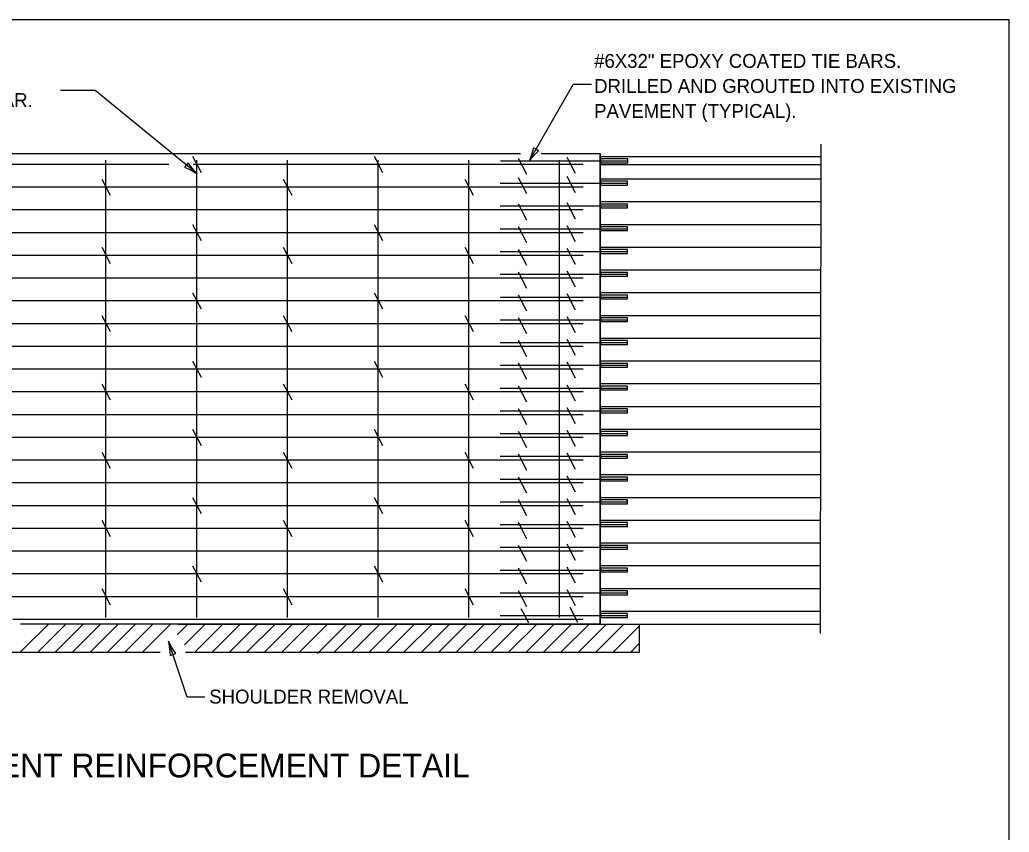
# Model space of a CAD drawing. Extents: x 2261917 to 2263177, y -3123772 to -3123372.
# Drawn here: x 2262347.4 to 2262546.7, y -3123535.5 to -3123371.8 of the extents above; entities that cross this region are included whole.
import ezdxf

# ---------------------------------------------------------------- set-up
doc = ezdxf.new("R2010")
doc.units = 0
for name, color, linetype in [('Default', 7, 'Continuous'), ('RD_Pr_Roadway_Items', 7, 'Continuous'), ('RD_Pr_Roadway_Notes', 7, 'Continuous')]:
    doc.layers.add(name, color=color, linetype=linetype)

msp = doc.modelspace()

# ---------------------------------------------------------------- linework, layer by layer
at = {"layer": 'Default'}
msp.add_lwpolyline([(2261916.73, -3123771.81), (2262546.73, -3123771.81), (2262546.73, -3123371.81), (2261916.73, -3123371.81)], close=True, dxfattribs=at)
at = {"layer": 'RD_Pr_Roadway_Items'}
for p, q in [((2262508.73, -3123495.42), (2262508.85, -3123396.89)), ((2262283.75, -3123398.75), (2262448.28, -3123398.75)), ((2262382.2, -3123399.31), (2262383.9, -3123402.55)), ((2262418.75, -3123399.31), (2262420.45, -3123402.55)), ((2262447.79, -3123399.69), (2262449.49, -3123402.94)), ((2262452.44, -3123398.75), (2262464.35, -3123398.75)), ((2262457.61, -3123399.48), (2262459.31, -3123402.72)), ((2262464.35, -3123493.55), (2262464.35, -3123398.75)), ((2262464.35, -3123493.55), (2262464.35, -3123398.75)), ((2262464.35, -3123399.34), (2262508.84, -3123399.34)), ((2262287, -3123400.88), (2262377.44, -3123400.88)), ((2262364.74, -3123492.21), (2262364.74, -3123400.09)), ((2262382.32, -3123400.88), (2262460.89, -3123400.88)), ((2262383.02, -3123492.21), (2262383.02, -3123400.09)), ((2262401.29, -3123492.21), (2262401.29, -3123400.09)), ((2262419.57, -3123492.21), (2262419.57, -3123400.09)), ((2262437.84, -3123492.21), (2262437.84, -3123400.09)), ((2262444.22, -3123400.23), (2262469.86, -3123400.23)), ((2262456.12, -3123492.21), (2262456.12, -3123400.09)), ((2262508.84, -3123401.06), (2262464.35, -3123401.06)), ((2262447.79, -3123403.55), (2262449.49, -3123406.8)), ((2262457.61, -3123403.34), (2262459.31, -3123406.58)), ((2262287, -3123405.46), (2262460.89, -3123405.46)), ((2262363.93, -3123403.89), (2262365.62, -3123407.13)), ((2262400.47, -3123403.89), (2262402.17, -3123407.13)), ((2262437.02, -3123403.89), (2262438.72, -3123407.13)), ((2262444.2, -3123404.74), (2262469.84, -3123404.74)), ((2262508.84, -3123403.92), (2262464.35, -3123403.92)), ((2262444.2, -3123409.32), (2262469.84, -3123409.32)), ((2262447.79, -3123408.86), (2262449.49, -3123412.1)), ((2262457.61, -3123408.65), (2262459.31, -3123411.89)), ((2262508.83, -3123408.51), (2262464.35, -3123408.51)), ((2262287, -3123410.05), (2262460.89, -3123410.05)), ((2262382.2, -3123413.06), (2262383.9, -3123416.3)), ((2262418.75, -3123413.06), (2262420.45, -3123416.3)), ((2262447.79, -3123413.44), (2262449.49, -3123416.69)), ((2262457.61, -3123413.23), (2262459.31, -3123416.47)), ((2262508.83, -3123413.09), (2262464.35, -3123413.09)), ((2262287, -3123414.63), (2262460.89, -3123414.63)), ((2262444.2, -3123413.9), (2262469.84, -3123413.9)), ((2262287, -3123419.21), (2262460.89, -3123419.21)), ((2262363.93, -3123417.64), (2262365.62, -3123420.88)), ((2262400.47, -3123417.64), (2262402.17, -3123420.88)), ((2262437.02, -3123417.64), (2262438.72, -3123420.88)), ((2262444.2, -3123418.49), (2262469.84, -3123418.49)), ((2262447.79, -3123418.03), (2262449.49, -3123421.27)), ((2262457.61, -3123417.81), (2262459.31, -3123421.06)), ((2262508.82, -3123417.67), (2262464.35, -3123417.67)), ((2262444.2, -3123423.07), (2262469.84, -3123423.07)), ((2262447.79, -3123422.61), (2262449.49, -3123425.85)), ((2262457.61, -3123422.4), (2262459.31, -3123425.64)), ((2262508.81, -3123422.26), (2262464.35, -3123422.26)), ((2262287, -3123423.8), (2262460.89, -3123423.8)), ((2262382.2, -3123426.81), (2262383.9, -3123430.05)), ((2262418.75, -3123426.81), (2262420.45, -3123430.05)), ((2262447.79, -3123427.2), (2262449.49, -3123430.44)), ((2262457.61, -3123426.98), (2262459.31, -3123430.22)), ((2262508.81, -3123426.84), (2262464.35, -3123426.84)), ((2262287, -3123428.38), (2262460.89, -3123428.38)), ((2262444.2, -3123427.66), (2262469.84, -3123427.66)), ((2262363.93, -3123431.39), (2262365.62, -3123434.63)), ((2262400.47, -3123431.39), (2262402.17, -3123434.63)), ((2262437.02, -3123431.39), (2262438.72, -3123434.63)), ((2262457.61, -3123431.56), (2262459.31, -3123434.81)), ((2262508.8, -3123431.42), (2262464.35, -3123431.42)), ((2262287, -3123432.96), (2262460.89, -3123432.96)), ((2262444.2, -3123432.24), (2262469.84, -3123432.24)), ((2262447.79, -3123431.78), (2262449.49, -3123435.02)), ((2262287, -3123437.55), (2262460.89, -3123437.55)), ((2262444.2, -3123436.82), (2262469.84, -3123436.82)), ((2262447.79, -3123436.36), (2262449.49, -3123439.61)), ((2262457.61, -3123436.15), (2262459.31, -3123439.39)), ((2262508.8, -3123436.01), (2262464.35, -3123436.01)), ((2262382.2, -3123440.56), (2262383.9, -3123443.8)), ((2262418.75, -3123440.56), (2262420.45, -3123443.8)), ((2262444.2, -3123441.41), (2262469.84, -3123441.41)), ((2262447.79, -3123440.95), (2262449.49, -3123444.19)), ((2262457.61, -3123440.73), (2262459.31, -3123443.97)), ((2262508.79, -3123440.59), (2262464.35, -3123440.59)), ((2262287, -3123442.13), (2262460.89, -3123442.13)), ((2262363.93, -3123445.14), (2262365.62, -3123448.38)), ((2262400.47, -3123445.14), (2262402.17, -3123448.38)), ((2262437.02, -3123445.14), (2262438.72, -3123448.38)), ((2262447.79, -3123445.53), (2262449.49, -3123448.77)), ((2262457.61, -3123445.32), (2262459.31, -3123448.56)), ((2262508.79, -3123445.17), (2262464.35, -3123445.17)), ((2262287, -3123446.71), (2262460.89, -3123446.71)), ((2262444.2, -3123445.99), (2262469.84, -3123445.99)), ((2262287, -3123451.3), (2262460.89, -3123451.3)), ((2262444.2, -3123450.57), (2262469.84, -3123450.57)), ((2262447.79, -3123450.11), (2262449.49, -3123453.36)), ((2262457.61, -3123449.9), (2262459.31, -3123453.14)), ((2262508.78, -3123449.76), (2262464.35, -3123449.76)), ((2262382.2, -3123454.31), (2262383.9, -3123457.55)), ((2262418.75, -3123454.31), (2262420.45, -3123457.55)), ((2262444.2, -3123455.16), (2262469.84, -3123455.16)), ((2262447.79, -3123454.7), (2262449.49, -3123457.94)), ((2262457.61, -3123454.48), (2262459.31, -3123457.73)), ((2262508.78, -3123454.34), (2262464.35, -3123454.34)), ((2262287, -3123455.88), (2262460.89, -3123455.88)), ((2262363.93, -3123458.89), (2262365.62, -3123462.14)), ((2262400.47, -3123458.89), (2262402.17, -3123462.14)), ((2262437.02, -3123458.89), (2262438.72, -3123462.14)), ((2262447.79, -3123459.28), (2262449.49, -3123462.52)), ((2262457.61, -3123459.07), (2262459.31, -3123462.31)), ((2262508.77, -3123458.92), (2262464.35, -3123458.92)), ((2262287, -3123460.47), (2262460.89, -3123460.47)), ((2262444.2, -3123459.74), (2262469.84, -3123459.74)), ((2262287, -3123465.05), (2262460.89, -3123465.05)), ((2262444.2, -3123464.33), (2262469.84, -3123464.33)), ((2262447.79, -3123463.87), (2262449.49, -3123467.11)), ((2262457.61, -3123463.65), (2262459.31, -3123466.89)), ((2262508.76, -3123463.51), (2262464.35, -3123463.51)), ((2262382.2, -3123468.06), (2262383.9, -3123471.3)), ((2262418.75, -3123468.06), (2262420.45, -3123471.3)), ((2262444.2, -3123468.91), (2262469.84, -3123468.91)), ((2262447.79, -3123468.45), (2262449.49, -3123471.69)), ((2262457.61, -3123468.23), (2262459.31, -3123471.48)), ((2262508.76, -3123468.09), (2262464.35, -3123468.09)), ((2262287, -3123469.63), (2262460.89, -3123469.63)), ((2262363.93, -3123472.64), (2262365.62, -3123475.89)), ((2262400.47, -3123472.64), (2262402.17, -3123475.89)), ((2262437.02, -3123472.64), (2262438.72, -3123475.89)), ((2262447.79, -3123473.03), (2262449.49, -3123476.28)), ((2262457.61, -3123472.82), (2262459.31, -3123476.06)), ((2262508.75, -3123472.67), (2262464.35, -3123472.67)), ((2262287, -3123474.22), (2262460.89, -3123474.22)), ((2262444.2, -3123473.49), (2262469.84, -3123473.49)), ((2262457.61, -3123477.4), (2262459.31, -3123480.64)), ((2262508.75, -3123477.26), (2262464.35, -3123477.26)), ((2262287, -3123478.8), (2262460.89, -3123478.8)), ((2262444.2, -3123478.08), (2262469.84, -3123478.08)), ((2262447.79, -3123477.62), (2262449.49, -3123480.86)), ((2262287, -3123483.38), (2262460.89, -3123483.38)), ((2262382.2, -3123481.81), (2262383.9, -3123485.05)), ((2262418.75, -3123481.81), (2262420.45, -3123485.05)), ((2262444.2, -3123482.66), (2262469.84, -3123482.66)), ((2262447.79, -3123482.2), (2262449.49, -3123485.44)), ((2262457.61, -3123481.98), (2262459.31, -3123485.23)), ((2262508.74, -3123481.84), (2262464.35, -3123481.84)), ((2262363.93, -3123486.4), (2262365.62, -3123489.64)), ((2262400.47, -3123486.4), (2262402.17, -3123489.64)), ((2262437.02, -3123486.4), (2262438.72, -3123489.64)), ((2262444.2, -3123487.24), (2262469.84, -3123487.24)), ((2262447.79, -3123486.78), (2262449.49, -3123490.03)), ((2262457.61, -3123486.57), (2262459.31, -3123489.81)), ((2262508.74, -3123486.42), (2262464.35, -3123486.42)), ((2262287, -3123487.97), (2262460.89, -3123487.97)), ((2262448.36, -3123490.38), (2262449.85, -3123493.23)), ((2262458.18, -3123490.16), (2262459.73, -3123493.13)), ((2262508.73, -3123491.01), (2262464.35, -3123491.01)), ((2262345.95, -3123492.55), (2262460.89, -3123492.55)), ((2262444.2, -3123491.83), (2262469.84, -3123491.83)), ((2262347.41, -3123499.27), (2262353.13, -3123493.55)), ((2262350.92, -3123499.27), (2262356.64, -3123493.55)), ((2262354.44, -3123499.27), (2262360.15, -3123493.55)), ((2262357.95, -3123499.27), (2262363.67, -3123493.55)), ((2262361.46, -3123499.27), (2262367.18, -3123493.55)), ((2262364.98, -3123499.27), (2262370.7, -3123493.55)), ((2262368.49, -3123499.27), (2262374.21, -3123493.55)), ((2262372.01, -3123499.27), (2262377.73, -3123493.55)), ((2262379.09, -3123495.7), (2262381.24, -3123493.55)), ((2262380.59, -3123497.72), (2262384.75, -3123493.55)), ((2262382.55, -3123499.27), (2262388.27, -3123493.55)), ((2262386.06, -3123499.27), (2262391.78, -3123493.55)), ((2262389.58, -3123499.27), (2262395.3, -3123493.55)), ((2262393.09, -3123499.27), (2262398.81, -3123493.55)), ((2262396.61, -3123499.27), (2262402.33, -3123493.55)), ((2262400.12, -3123499.27), (2262405.84, -3123493.55)), ((2262403.64, -3123499.27), (2262409.36, -3123493.55)), ((2262407.35, -3123499.47), (2262413.07, -3123493.75)), ((2262410.66, -3123499.27), (2262416.38, -3123493.55)), ((2262414.18, -3123499.27), (2262419.9, -3123493.55)), ((2262417.69, -3123499.27), (2262423.41, -3123493.55)), ((2262421.21, -3123499.27), (2262426.93, -3123493.55)), ((2262424.72, -3123499.27), (2262430.44, -3123493.55)), ((2262428.24, -3123499.27), (2262433.96, -3123493.55)), ((2262431.75, -3123499.27), (2262437.47, -3123493.55)), ((2262435.26, -3123499.27), (2262440.98, -3123493.55)), ((2262438.78, -3123499.27), (2262444.5, -3123493.55)), ((2262442.29, -3123499.27), (2262448.01, -3123493.55)), ((2262445.81, -3123499.27), (2262451.53, -3123493.55)), ((2262449.32, -3123499.27), (2262455.04, -3123493.55)), ((2262452.84, -3123499.27), (2262458.56, -3123493.55)), ((2262456.35, -3123499.27), (2262462.07, -3123493.55)), ((2262459.87, -3123499.27), (2262465.58, -3123493.55)), ((2262463.38, -3123499.27), (2262469.1, -3123493.55)), ((2262464.24, -3123493.55), (2262508.73, -3123493.55)), ((2262466.89, -3123499.27), (2262472.2, -3123493.96)), ((2262375.66, -3123499.27), (2262276.01, -3123499.27)), ((2262470.41, -3123499.27), (2262472.2, -3123497.48))]:
    msp.add_line(p, q, dxfattribs=at)
for points in [[(2262464.35, -3123398.75), (2262464.35, -3123493.55), (2262347.52, -3123493.55)], [(2262379.35, -3123493.55), (2262472.2, -3123493.55), (2262472.2, -3123499.27), (2262380.75, -3123499.27)]]:
    msp.add_lwpolyline(points, dxfattribs=at)
for points in [[(2262469.86, -3123399.85), (2262464.39, -3123399.85), (2262464.39, -3123400.62), (2262469.86, -3123400.62)], [(2262469.84, -3123404.35), (2262464.37, -3123404.35), (2262464.37, -3123405.12), (2262469.84, -3123405.12)], [(2262469.84, -3123408.94), (2262464.37, -3123408.94), (2262464.37, -3123409.7), (2262469.84, -3123409.7)], [(2262469.84, -3123413.52), (2262464.37, -3123413.52), (2262464.37, -3123414.29), (2262469.84, -3123414.29)], [(2262469.84, -3123418.1), (2262464.37, -3123418.1), (2262464.37, -3123418.87), (2262469.84, -3123418.87)], [(2262469.84, -3123422.69), (2262464.37, -3123422.69), (2262464.37, -3123423.46), (2262469.84, -3123423.46)], [(2262469.84, -3123427.27), (2262464.37, -3123427.27), (2262464.37, -3123428.04), (2262469.84, -3123428.04)], [(2262469.84, -3123431.86), (2262464.37, -3123431.86), (2262464.37, -3123432.62), (2262469.84, -3123432.62)], [(2262469.84, -3123436.44), (2262464.37, -3123436.44), (2262464.37, -3123437.21), (2262469.84, -3123437.21)], [(2262469.84, -3123441.02), (2262464.37, -3123441.02), (2262464.37, -3123441.79), (2262469.84, -3123441.79)], [(2262469.84, -3123445.61), (2262464.37, -3123445.61), (2262464.37, -3123446.37), (2262469.84, -3123446.37)], [(2262469.84, -3123450.19), (2262464.37, -3123450.19), (2262464.37, -3123450.96), (2262469.84, -3123450.96)], [(2262469.84, -3123454.77), (2262464.37, -3123454.77), (2262464.37, -3123455.54), (2262469.84, -3123455.54)], [(2262469.84, -3123459.36), (2262464.37, -3123459.36), (2262464.37, -3123460.13), (2262469.84, -3123460.13)], [(2262469.84, -3123463.94), (2262464.37, -3123463.94), (2262464.37, -3123464.71), (2262469.84, -3123464.71)], [(2262469.84, -3123468.53), (2262464.37, -3123468.53), (2262464.37, -3123469.29), (2262469.84, -3123469.29)], [(2262469.84, -3123473.11), (2262464.37, -3123473.11), (2262464.37, -3123473.88), (2262469.84, -3123473.88)], [(2262469.84, -3123477.69), (2262464.37, -3123477.69), (2262464.37, -3123478.46), (2262469.84, -3123478.46)], [(2262469.84, -3123482.28), (2262464.37, -3123482.28), (2262464.37, -3123483.04), (2262469.84, -3123483.04)], [(2262469.84, -3123486.86), (2262464.37, -3123486.86), (2262464.37, -3123487.63), (2262469.84, -3123487.63)], [(2262469.84, -3123491.44), (2262464.37, -3123491.44), (2262464.37, -3123492.21), (2262469.84, -3123492.21)]]:
    msp.add_lwpolyline(points, close=True, dxfattribs=at)
at = {"layer": 'RD_Pr_Roadway_Notes'}
for p, q in [((2262449.99, -3123400.32), (2262458.86, -3123384.82)), ((2262462.58, -3123384.82), (2262458.86, -3123384.82)), ((2262362.54, -3123386.05), (2262355.59, -3123386.05)), ((2262383.12, -3123402.82), (2262362.54, -3123386.05)), ((2262381.13, -3123508.29), (2262377.35, -3123497)), ((2262384.67, -3123508.29), (2262381.13, -3123508.29))]:
    msp.add_line(p, q, dxfattribs=at)
for points in [[(2262451.89, -3123398.18), (2262451.38, -3123397.89), (2262450.88, -3123397.6), (2262450.48, -3123398.99), (2262449.99, -3123400.32), (2262450.97, -3123399.16)], [(2262381.32, -3123400.6), (2262380.95, -3123401.06), (2262380.58, -3123401.51), (2262381.88, -3123402.13), (2262383.12, -3123402.82), (2262382.13, -3123401.67)], [(2262377.68, -3123499.84), (2262378.24, -3123499.66), (2262378.79, -3123499.47), (2262378.03, -3123498.25), (2262377.35, -3123497), (2262377.57, -3123498.5)]]:
    msp.add_lwpolyline(points, close=True, dxfattribs=at)

# ---------------------------------------------------------------- texts
for s, height, p in [('#6X32" EPOXY COATED TIE BARS.', 2.8, (2262463.1, -3123381.5)), ('DRILLED AND GROUTED INTO EXISTING', 2.8, (2262463.1, -3123386.54)), ('TIED TO LONGITUDINAL BAR.', 2.8, (2262296.74, -3123389.39)), ('PAVEMENT (TYPICAL). ', 2.8, (2262463.1, -3123391.58)), ('SHOULDER REMOVAL', 2.8, (2262385.55, -3123509.55)), ('PAVEMENT REINFORCEMENT DETAIL', 4.8, (2262320.7, -3123524.44))]:
    msp.add_text(s, height=height, dxfattribs=at).set_placement(p)

doc.saveas('drawing.dxf')
